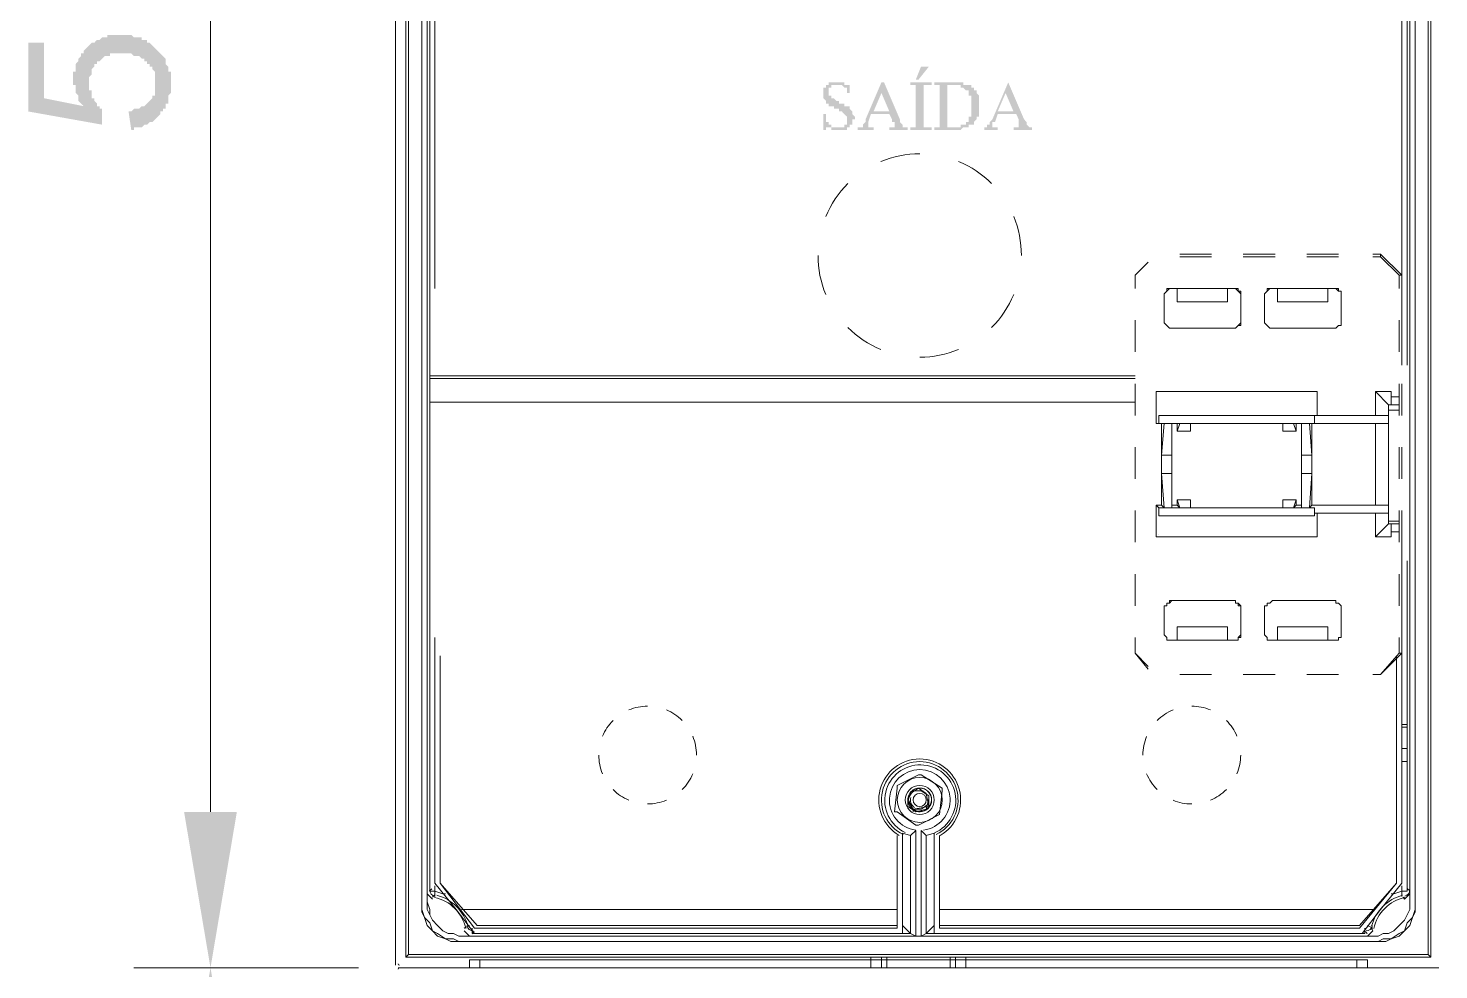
# Model space of a CAD drawing. Header units: millimetres. Extents: x -305 to 1353, y -289 to 1176.
# Drawn here: x 44.58 to 79.65, y 236.55 to 259.94 of the extents above; entities that cross this region are included whole.
import ezdxf

# ---------------------------------------------------------------- set-up
doc = ezdxf.new("R2010")
doc.units = ezdxf.units.MM
doc.header["$MEASUREMENT"] = 0
doc.layers.add('PDF3_0', color=7, linetype='Continuous')
doc.layers.add('PDF3_Cotas azul e laranja', color=7, linetype='Continuous', true_color=0x007eff)

msp = doc.modelspace()

# ---------------------------------------------------------------- hatches: boundary and pattern name
at = {"layer": 'PDF3_0', "transparency": 33554559}
h = msp.add_hatch(color=256, dxfattribs=at)
h.paths.add_polyline_path([(67.037, 257.477), (67.037, 257.411), (66.512, 257.411), (66.512, 257.477), (66.578, 257.477), (66.578, 257.477), (66.578, 257.477), (66.578, 257.477), (66.643, 257.477), (66.643, 257.477), (66.643, 257.477), (66.643, 257.477), (66.643, 257.477), (66.643, 257.543), (66.643, 257.543), (66.643, 257.543), (66.643, 257.543), (66.643, 257.608), (66.643, 257.608), (66.643, 257.608), (66.643, 258.396), (66.643, 258.396), (66.643, 258.396), (66.643, 258.462), (66.643, 258.462), (66.643, 258.462), (66.643, 258.462), (66.643, 258.527), (66.643, 258.527), (66.643, 258.527), (66.643, 258.527), (66.643, 258.527), (66.578, 258.527), (66.578, 258.527), (66.578, 258.527), (66.578, 258.527), (66.512, 258.527), (66.512, 258.593), (67.037, 258.593), (67.037, 258.527), (66.972, 258.527), (66.972, 258.527), (66.906, 258.527), (66.906, 258.527), (66.906, 258.527), (66.906, 258.527), (66.84, 258.527), (66.84, 258.527), (66.84, 258.527), (66.84, 258.462), (66.84, 258.462), (66.84, 258.462), (66.84, 258.462), (66.84, 258.396), (66.84, 258.396), (66.84, 258.396), (66.84, 257.608), (66.84, 257.608), (66.84, 257.608), (66.84, 257.543), (66.84, 257.543), (66.84, 257.543), (66.84, 257.543), (66.84, 257.543), (66.84, 257.477), (66.84, 257.477), (66.906, 257.477), (66.906, 257.477), (66.906, 257.477), (66.906, 257.477), (66.906, 257.477), (66.972, 257.477), (66.972, 257.477)], flags=0)
h.paths.add_polyline_path([(66.972, 258.987), (66.709, 258.659), (66.643, 258.659), (66.775, 258.987)], flags=0)
msp.add_hatch(color=256, dxfattribs=at).paths.add_polyline_path([(65.002, 258.593), (65.002, 258.199), (65.002, 258.199), (65.002, 258.265), (65.002, 258.265), (65.002, 258.265), (65.002, 258.265), (65.002, 258.33), (65.002, 258.33), (64.936, 258.33), (64.936, 258.33), (64.936, 258.396), (64.936, 258.396), (64.936, 258.396), (64.936, 258.396), (64.936, 258.396), (64.936, 258.396), (64.936, 258.462), (64.87, 258.462), (64.87, 258.462), (64.87, 258.462), (64.87, 258.462), (64.87, 258.462), (64.805, 258.527), (64.805, 258.527), (64.805, 258.527), (64.805, 258.527), (64.805, 258.527), (64.739, 258.527), (64.739, 258.527), (64.739, 258.527), (64.739, 258.527), (64.673, 258.527), (64.673, 258.527), (64.673, 258.527), (64.673, 258.527), (64.608, 258.527), (64.608, 258.527), (64.608, 258.527), (64.608, 258.527), (64.608, 258.527), (64.542, 258.527), (64.542, 258.527), (64.542, 258.462), (64.542, 258.462), (64.542, 258.462), (64.476, 258.462), (64.476, 258.462), (64.476, 258.462), (64.476, 258.396), (64.476, 258.396), (64.476, 258.396), (64.476, 258.396), (64.476, 258.396), (64.476, 258.33), (64.476, 258.33), (64.476, 258.33), (64.476, 258.33), (64.476, 258.265), (64.476, 258.265), (64.476, 258.265), (64.542, 258.265), (64.542, 258.265), (64.542, 258.265), (64.542, 258.265), (64.542, 258.199), (64.542, 258.199), (64.542, 258.199), (64.608, 258.199), (64.608, 258.199), (64.608, 258.199), (64.608, 258.199), (64.673, 258.134), (64.673, 258.134), (64.673, 258.134), (64.739, 258.134), (64.739, 258.134), (64.739, 258.134), (64.739, 258.068), (64.805, 258.068), (64.805, 258.068), (64.805, 258.068), (64.87, 258.068), (64.87, 258.068), (64.87, 258.002), (64.87, 258.002), (64.936, 258.002), (64.936, 258.002), (64.936, 258.002), (64.936, 258.002), (64.936, 258.002), (64.936, 258.002), (65.002, 258.002), (65.002, 257.937), (65.002, 257.937), (65.002, 257.937), (65.002, 257.937), (65.002, 257.937), (65.067, 257.871), (65.067, 257.871), (65.067, 257.871), (65.067, 257.871), (65.067, 257.871), (65.067, 257.871), (65.067, 257.805), (65.067, 257.805), (65.067, 257.805), (65.133, 257.74), (65.133, 257.74), (65.133, 257.74), (65.133, 257.74), (65.133, 257.674), (65.133, 257.674), (65.133, 257.674), (65.067, 257.674), (65.067, 257.608), (65.067, 257.608), (65.067, 257.608), (65.067, 257.608), (65.067, 257.608), (65.067, 257.543), (65.067, 257.543), (65.067, 257.543), (65.002, 257.543), (65.002, 257.477), (65.002, 257.477), (65.002, 257.477), (65.002, 257.477), (64.936, 257.477), (64.936, 257.477), (64.936, 257.477), (64.936, 257.411), (64.936, 257.411), (64.87, 257.411), (64.87, 257.411), (64.87, 257.411), (64.87, 257.411), (64.805, 257.411), (64.805, 257.411), (64.805, 257.411), (64.805, 257.411), (64.739, 257.411), (64.739, 257.411), (64.739, 257.411), (64.673, 257.411), (64.673, 257.411), (64.673, 257.411), (64.673, 257.411), (64.673, 257.411), (64.608, 257.411), (64.608, 257.411), (64.608, 257.411), (64.608, 257.411), (64.542, 257.411), (64.542, 257.411), (64.542, 257.411), (64.542, 257.477), (64.476, 257.477), (64.476, 257.477), (64.476, 257.477), (64.411, 257.477), (64.411, 257.477), (64.411, 257.477), (64.411, 257.477), (64.411, 257.477), (64.411, 257.477), (64.411, 257.411), (64.411, 257.411), (64.411, 257.411), (64.411, 257.411), (64.345, 257.411), (64.345, 257.805), (64.411, 257.805), (64.411, 257.805), (64.411, 257.74), (64.411, 257.74), (64.411, 257.74), (64.411, 257.674), (64.411, 257.674), (64.411, 257.674), (64.411, 257.674), (64.411, 257.608), (64.411, 257.608), (64.411, 257.608), (64.411, 257.608), (64.476, 257.608), (64.476, 257.608), (64.476, 257.543), (64.476, 257.543), (64.476, 257.543), (64.476, 257.543), (64.542, 257.543), (64.542, 257.543), (64.542, 257.477), (64.542, 257.477), (64.542, 257.477), (64.608, 257.477), (64.608, 257.477), (64.608, 257.477), (64.608, 257.477), (64.673, 257.477), (64.673, 257.477), (64.673, 257.477), (64.673, 257.477), (64.739, 257.477), (64.739, 257.477), (64.739, 257.477), (64.739, 257.477), (64.805, 257.477), (64.805, 257.477), (64.805, 257.477), (64.805, 257.477), (64.87, 257.477), (64.87, 257.477), (64.87, 257.477), (64.87, 257.543), (64.87, 257.543), (64.936, 257.543), (64.936, 257.543), (64.936, 257.543), (64.936, 257.608), (64.936, 257.608), (64.936, 257.608), (64.936, 257.608), (64.936, 257.674), (64.936, 257.674), (64.936, 257.674), (64.936, 257.674), (64.936, 257.674), (64.936, 257.74), (64.936, 257.74), (64.936, 257.74), (64.936, 257.74), (64.936, 257.74), (64.87, 257.805), (64.87, 257.805), (64.87, 257.805), (64.87, 257.805), (64.87, 257.805), (64.87, 257.805), (64.87, 257.805), (64.805, 257.871), (64.805, 257.871), (64.805, 257.871), (64.805, 257.871), (64.805, 257.871), (64.739, 257.871), (64.739, 257.871), (64.739, 257.937), (64.673, 257.937), (64.673, 257.937), (64.673, 257.937), (64.673, 257.937), (64.608, 257.937), (64.608, 257.937), (64.608, 258.002), (64.608, 258.002), (64.542, 258.002), (64.542, 258.002), (64.542, 258.002), (64.542, 258.002), (64.476, 258.002), (64.476, 258.068), (64.476, 258.068), (64.476, 258.068), (64.476, 258.068), (64.476, 258.068), (64.476, 258.068), (64.411, 258.068), (64.411, 258.134), (64.411, 258.134), (64.411, 258.134), (64.411, 258.134), (64.411, 258.134), (64.345, 258.199), (64.345, 258.199), (64.345, 258.199), (64.345, 258.199), (64.345, 258.199), (64.345, 258.265), (64.345, 258.265), (64.345, 258.265), (64.345, 258.265), (64.345, 258.33), (64.345, 258.33), (64.345, 258.33), (64.345, 258.33), (64.345, 258.396), (64.345, 258.396), (64.345, 258.396), (64.345, 258.396), (64.345, 258.462), (64.345, 258.462), (64.411, 258.462), (64.411, 258.462), (64.411, 258.462), (64.411, 258.527), (64.411, 258.527), (64.411, 258.527), (64.476, 258.527), (64.476, 258.527), (64.476, 258.527), (64.476, 258.593), (64.476, 258.593), (64.542, 258.593), (64.542, 258.593), (64.542, 258.593), (64.542, 258.593), (64.608, 258.593), (64.608, 258.593), (64.608, 258.593), (64.608, 258.593), (64.673, 258.593), (64.673, 258.593), (64.673, 258.593), (64.673, 258.593), (64.739, 258.593), (64.739, 258.593), (64.739, 258.593), (64.739, 258.593), (64.805, 258.593), (64.805, 258.593), (64.805, 258.593), (64.805, 258.593), (64.87, 258.593), (64.87, 258.593), (64.87, 258.593), (64.87, 258.527), (64.936, 258.527), (64.936, 258.527), (64.936, 258.527), (64.936, 258.527), (64.936, 258.527), (65.002, 258.527), (65.002, 258.527), (65.002, 258.593), (65.002, 258.593), (65.002, 258.593), (65.002, 258.593)])
h = msp.add_hatch(color=256, dxfattribs=at)
h.paths.add_polyline_path([(65.987, 257.805), (65.527, 257.805), (65.461, 257.608), (65.461, 257.608), (65.461, 257.608), (65.461, 257.543), (65.461, 257.543), (65.461, 257.543), (65.461, 257.543), (65.461, 257.543), (65.461, 257.543), (65.461, 257.477), (65.461, 257.477), (65.461, 257.477), (65.461, 257.477), (65.461, 257.477), (65.527, 257.477), (65.527, 257.477), (65.527, 257.477), (65.593, 257.477), (65.593, 257.477), (65.593, 257.411), (65.199, 257.411), (65.199, 257.477), (65.264, 257.477), (65.264, 257.477), (65.264, 257.477), (65.264, 257.477), (65.33, 257.477), (65.33, 257.477), (65.33, 257.477), (65.33, 257.477), (65.33, 257.543), (65.33, 257.543), (65.33, 257.543), (65.33, 257.543), (65.396, 257.608), (65.396, 257.608), (65.396, 257.608), (65.396, 257.608), (65.396, 257.674), (65.396, 257.674), (65.79, 258.593), (65.855, 258.593), (66.249, 257.674), (66.249, 257.608), (66.249, 257.608), (66.249, 257.608), (66.315, 257.543), (66.315, 257.543), (66.315, 257.543), (66.315, 257.543), (66.315, 257.543), (66.315, 257.477), (66.315, 257.477), (66.315, 257.477), (66.315, 257.477), (66.381, 257.477), (66.381, 257.477), (66.381, 257.477), (66.381, 257.477), (66.446, 257.477), (66.446, 257.477), (66.446, 257.411), (65.987, 257.411), (65.987, 257.477), (65.987, 257.477), (66.052, 257.477), (66.052, 257.477), (66.052, 257.477), (66.052, 257.477), (66.052, 257.477), (66.118, 257.477), (66.118, 257.477), (66.118, 257.543), (66.118, 257.543), (66.118, 257.543), (66.118, 257.543), (66.118, 257.543), (66.118, 257.608), (66.118, 257.608), (66.052, 257.608), (66.052, 257.674), (66.052, 257.674)], flags=0)
h.paths.add_polyline_path([(65.987, 257.871), (65.79, 258.33), (65.593, 257.871)], flags=0)
h = msp.add_hatch(color=256, dxfattribs=at)
h.paths.add_polyline_path([(67.103, 257.411), (67.103, 257.477), (67.103, 257.477), (67.169, 257.477), (67.169, 257.477), (67.169, 257.477), (67.169, 257.477), (67.234, 257.477), (67.234, 257.477), (67.234, 257.477), (67.234, 257.477), (67.234, 257.543), (67.234, 257.543), (67.234, 257.543), (67.234, 257.543), (67.234, 257.543), (67.234, 257.608), (67.234, 257.608), (67.234, 257.608), (67.234, 258.396), (67.234, 258.396), (67.234, 258.462), (67.234, 258.462), (67.234, 258.462), (67.234, 258.462), (67.234, 258.527), (67.234, 258.527), (67.234, 258.527), (67.234, 258.527), (67.234, 258.527), (67.169, 258.527), (67.169, 258.527), (67.169, 258.527), (67.169, 258.527), (67.103, 258.527), (67.103, 258.527), (67.103, 258.527), (67.103, 258.593), (67.563, 258.593), (67.563, 258.593), (67.563, 258.593), (67.628, 258.593), (67.628, 258.593), (67.628, 258.593), (67.694, 258.593), (67.694, 258.593), (67.694, 258.593), (67.76, 258.593), (67.76, 258.593), (67.76, 258.593), (67.76, 258.593), (67.825, 258.593), (67.825, 258.593), (67.825, 258.593), (67.825, 258.527), (67.891, 258.527), (67.891, 258.527), (67.891, 258.527), (67.891, 258.527), (67.891, 258.527), (67.957, 258.527), (67.957, 258.527), (67.957, 258.527), (67.957, 258.527), (67.957, 258.527), (68.022, 258.527), (68.022, 258.527), (68.022, 258.462), (68.022, 258.462), (68.022, 258.462), (68.088, 258.462), (68.088, 258.462), (68.088, 258.462), (68.088, 258.396), (68.088, 258.396), (68.154, 258.396), (68.154, 258.396), (68.154, 258.396), (68.154, 258.33), (68.154, 258.33), (68.154, 258.33), (68.154, 258.33), (68.154, 258.33), (68.219, 258.265), (68.219, 258.265), (68.219, 258.265), (68.219, 258.265), (68.219, 258.199), (68.219, 258.199), (68.219, 258.199), (68.219, 258.199), (68.219, 258.134), (68.219, 258.134), (68.219, 258.134), (68.219, 258.134), (68.219, 258.068), (68.219, 258.068), (68.219, 258.068), (68.219, 258.002), (68.219, 258.002), (68.219, 258.002), (68.219, 258.002), (68.219, 258.002), (68.219, 257.937), (68.219, 257.937), (68.219, 257.937), (68.219, 257.871), (68.219, 257.871), (68.219, 257.871), (68.219, 257.871), (68.219, 257.805), (68.219, 257.805), (68.219, 257.805), (68.219, 257.805), (68.219, 257.74), (68.219, 257.74), (68.219, 257.74), (68.154, 257.74), (68.154, 257.74), (68.154, 257.674), (68.154, 257.674), (68.154, 257.674), (68.154, 257.674), (68.154, 257.674), (68.088, 257.608), (68.088, 257.608), (68.088, 257.608), (68.088, 257.608), (68.088, 257.608), (68.088, 257.608), (68.088, 257.543), (68.022, 257.543), (68.022, 257.543), (68.022, 257.543), (68.022, 257.543), (68.022, 257.543), (67.957, 257.543), (67.957, 257.477), (67.957, 257.477), (67.957, 257.477), (67.891, 257.477), (67.891, 257.477), (67.891, 257.477), (67.891, 257.477), (67.891, 257.477), (67.825, 257.477), (67.825, 257.477), (67.825, 257.477), (67.825, 257.477), (67.76, 257.411), (67.76, 257.411), (67.76, 257.411), (67.694, 257.411), (67.694, 257.411), (67.694, 257.411), (67.694, 257.411), (67.628, 257.411), (67.628, 257.411), (67.628, 257.411), (67.628, 257.411)], flags=0)
h.paths.add_polyline_path([(67.431, 257.543), (67.431, 257.477), (67.431, 257.477), (67.497, 257.477), (67.497, 257.477), (67.497, 257.477), (67.497, 257.477), (67.563, 257.477), (67.563, 257.477), (67.563, 257.477), (67.563, 257.477), (67.563, 257.477), (67.628, 257.477), (67.628, 257.477), (67.628, 257.477), (67.694, 257.477), (67.694, 257.477), (67.694, 257.477), (67.694, 257.477), (67.76, 257.477), (67.76, 257.543), (67.76, 257.543), (67.76, 257.543), (67.76, 257.543), (67.825, 257.543), (67.825, 257.543), (67.825, 257.543), (67.825, 257.543), (67.891, 257.543), (67.891, 257.608), (67.891, 257.608), (67.891, 257.608), (67.891, 257.608), (67.891, 257.608), (67.957, 257.608), (67.957, 257.674), (67.957, 257.674), (67.957, 257.674), (67.957, 257.674), (67.957, 257.674), (67.957, 257.74), (68.022, 257.74), (68.022, 257.74), (68.022, 257.74), (68.022, 257.805), (68.022, 257.805), (68.022, 257.805), (68.022, 257.805), (68.022, 257.871), (68.022, 257.871), (68.022, 257.871), (68.022, 257.871), (68.022, 257.937), (68.022, 257.937), (68.022, 257.937), (68.022, 257.937), (68.022, 258.002), (68.022, 258.002), (68.022, 258.002), (68.022, 258.068), (68.022, 258.068), (68.022, 258.068), (68.022, 258.068), (68.022, 258.134), (68.022, 258.134), (68.022, 258.134), (68.022, 258.199), (68.022, 258.199), (68.022, 258.199), (68.022, 258.199), (68.022, 258.265), (68.022, 258.265), (68.022, 258.265), (68.022, 258.265), (67.957, 258.265), (67.957, 258.33), (67.957, 258.33), (67.957, 258.33), (67.957, 258.33), (67.957, 258.33), (67.957, 258.396), (67.891, 258.396), (67.891, 258.396), (67.891, 258.396), (67.891, 258.396), (67.891, 258.396), (67.825, 258.462), (67.825, 258.462), (67.825, 258.462), (67.825, 258.462), (67.825, 258.462), (67.76, 258.462), (67.76, 258.462), (67.76, 258.462), (67.76, 258.527), (67.694, 258.527), (67.694, 258.527), (67.694, 258.527), (67.694, 258.527), (67.628, 258.527), (67.628, 258.527), (67.628, 258.527), (67.628, 258.527), (67.563, 258.527), (67.563, 258.527), (67.563, 258.527), (67.563, 258.527), (67.497, 258.527), (67.497, 258.527), (67.497, 258.527), (67.497, 258.527), (67.431, 258.527), (67.431, 258.527), (67.431, 258.527), (67.431, 258.527)], flags=0)
h = msp.add_hatch(color=256, dxfattribs=at)
h.paths.add_polyline_path([(69.139, 257.805), (68.679, 257.805), (68.613, 257.608), (68.548, 257.608), (68.548, 257.608), (68.548, 257.543), (68.548, 257.543), (68.548, 257.543), (68.548, 257.543), (68.548, 257.543), (68.548, 257.543), (68.548, 257.477), (68.548, 257.477), (68.613, 257.477), (68.613, 257.477), (68.613, 257.477), (68.613, 257.477), (68.613, 257.477), (68.679, 257.477), (68.679, 257.477), (68.679, 257.477), (68.679, 257.411), (68.351, 257.411), (68.351, 257.477), (68.351, 257.477), (68.351, 257.477), (68.416, 257.477), (68.416, 257.477), (68.416, 257.477), (68.416, 257.477), (68.416, 257.477), (68.416, 257.477), (68.416, 257.543), (68.482, 257.543), (68.482, 257.543), (68.482, 257.543), (68.482, 257.608), (68.482, 257.608), (68.482, 257.608), (68.482, 257.608), (68.548, 257.674), (68.548, 257.674), (68.942, 258.593), (68.942, 258.593), (69.336, 257.674), (69.401, 257.608), (69.401, 257.608), (69.401, 257.608), (69.401, 257.543), (69.401, 257.543), (69.401, 257.543), (69.401, 257.543), (69.401, 257.543), (69.467, 257.477), (69.467, 257.477), (69.467, 257.477), (69.467, 257.477), (69.467, 257.477), (69.467, 257.477), (69.533, 257.477), (69.533, 257.477), (69.533, 257.477), (69.533, 257.477), (69.533, 257.411), (69.073, 257.411), (69.073, 257.477), (69.139, 257.477), (69.139, 257.477), (69.139, 257.477), (69.204, 257.477), (69.204, 257.477), (69.204, 257.477), (69.204, 257.477), (69.204, 257.477), (69.204, 257.543), (69.204, 257.543), (69.204, 257.543), (69.204, 257.543), (69.204, 257.543), (69.204, 257.608), (69.204, 257.608), (69.204, 257.608), (69.204, 257.674), (69.204, 257.674)], flags=0)
h.paths.add_polyline_path([(69.073, 257.871), (68.876, 258.33), (68.679, 257.871)], flags=0)
at = {"layer": 'PDF3_Cotas azul e laranja', "true_color": 0xff7e00, "transparency": 33554559}
msp.add_hatch(color=30, dxfattribs=at).paths.add_polyline_path([(47.141, 257.411), (47.075, 257.871), (47.141, 257.871), (47.206, 257.937), (47.272, 257.937), (47.272, 257.937), (47.338, 257.937), (47.403, 258.002), (47.403, 258.002), (47.469, 258.002), (47.535, 258.068), (47.535, 258.068), (47.6, 258.134), (47.6, 258.134), (47.6, 258.134), (47.666, 258.199), (47.666, 258.265), (47.732, 258.265), (47.732, 258.33), (47.732, 258.396), (47.732, 258.396), (47.732, 258.462), (47.732, 258.527), (47.732, 258.593), (47.732, 258.593), (47.732, 258.593), (47.732, 258.659), (47.732, 258.724), (47.732, 258.79), (47.732, 258.79), (47.732, 258.856), (47.666, 258.921), (47.666, 258.921), (47.666, 258.987), (47.6, 258.987), (47.6, 259.053), (47.535, 259.053), (47.535, 259.118), (47.469, 259.118), (47.469, 259.184), (47.403, 259.184), (47.403, 259.184), (47.338, 259.25), (47.272, 259.25), (47.272, 259.25), (47.206, 259.25), (47.141, 259.315), (47.141, 259.315), (47.075, 259.315), (47.009, 259.315), (46.944, 259.315), (46.878, 259.315), (46.878, 259.315), (46.812, 259.315), (46.812, 259.315), (46.747, 259.315), (46.681, 259.315), (46.615, 259.315), (46.615, 259.25), (46.55, 259.25), (46.484, 259.25), (46.484, 259.25), (46.418, 259.184), (46.418, 259.184), (46.353, 259.118), (46.353, 259.118), (46.287, 259.118), (46.287, 259.053), (46.221, 259.053), (46.221, 258.987), (46.221, 258.987), (46.156, 258.921), (46.156, 258.856), (46.156, 258.856), (46.156, 258.79), (46.09, 258.724), (46.09, 258.724), (46.09, 258.659), (46.09, 258.593), (46.09, 258.593), (46.09, 258.527), (46.09, 258.462), (46.09, 258.396), (46.156, 258.396), (46.156, 258.33), (46.156, 258.265), (46.156, 258.199), (46.221, 258.199), (46.221, 258.199), (46.221, 258.134), (46.221, 258.134), (46.287, 258.068), (46.287, 258.002), (46.353, 258.002), (46.353, 257.937), (46.418, 257.937), (46.418, 257.937), (46.418, 257.543), (44.58, 257.871), (44.58, 259.578), (44.974, 259.578), (44.974, 258.199), (45.959, 258.002), (45.893, 258.068), (45.893, 258.068), (45.827, 258.134), (45.827, 258.199), (45.827, 258.265), (45.827, 258.265), (45.762, 258.33), (45.762, 258.396), (45.762, 258.396), (45.762, 258.462), (45.762, 258.527), (45.696, 258.527), (45.696, 258.593), (45.696, 258.659), (45.696, 258.659), (45.696, 258.724), (45.696, 258.79), (45.696, 258.856), (45.762, 258.856), (45.762, 258.921), (45.762, 258.987), (45.762, 258.987), (45.762, 259.053), (45.827, 259.118), (45.827, 259.118), (45.827, 259.184), (45.893, 259.25), (45.893, 259.25), (45.893, 259.315), (45.959, 259.315), (45.959, 259.381), (46.024, 259.447), (46.024, 259.447), (46.024, 259.447), (46.09, 259.512), (46.09, 259.512), (46.156, 259.578), (46.156, 259.578), (46.221, 259.578), (46.287, 259.644), (46.287, 259.644), (46.353, 259.644), (46.418, 259.709), (46.418, 259.709), (46.484, 259.709), (46.55, 259.709), (46.55, 259.775), (46.615, 259.775), (46.681, 259.775), (46.681, 259.775), (46.747, 259.775), (46.812, 259.775), (46.878, 259.775), (46.944, 259.775), (46.944, 259.775), (47.009, 259.775), (47.075, 259.775), (47.141, 259.775), (47.141, 259.775), (47.206, 259.709), (47.272, 259.709), (47.272, 259.709), (47.338, 259.709), (47.403, 259.709), (47.403, 259.644), (47.469, 259.644), (47.535, 259.644), (47.535, 259.578), (47.6, 259.578), (47.666, 259.512), (47.666, 259.512), (47.666, 259.512), (47.732, 259.447), (47.732, 259.447), (47.797, 259.381), (47.797, 259.381), (47.863, 259.315), (47.863, 259.315), (47.929, 259.25), (47.929, 259.25), (47.994, 259.184), (47.994, 259.118), (47.994, 259.118), (47.994, 259.053), (48.06, 258.987), (48.06, 258.987), (48.06, 258.921), (48.06, 258.856), (48.126, 258.856), (48.126, 258.79), (48.126, 258.724), (48.126, 258.659), (48.126, 258.659), (48.126, 258.593), (48.126, 258.593), (48.126, 258.527), (48.126, 258.462), (48.126, 258.396), (48.126, 258.33), (48.126, 258.33), (48.06, 258.265), (48.06, 258.199), (48.06, 258.199), (48.06, 258.134), (48.06, 258.068), (47.994, 258.068), (47.994, 258.002), (47.994, 257.937), (47.929, 257.937), (47.929, 257.871), (47.863, 257.871), (47.863, 257.805), (47.863, 257.805), (47.797, 257.74), (47.797, 257.74), (47.732, 257.674), (47.732, 257.674), (47.666, 257.608), (47.666, 257.608), (47.6, 257.608), (47.535, 257.543), (47.535, 257.543), (47.469, 257.543), (47.403, 257.477), (47.403, 257.477), (47.338, 257.477), (47.272, 257.477), (47.206, 257.477), (47.206, 257.411), (47.141, 257.411)])

# ---------------------------------------------------------------- linework, layer by layer
at = {"layer": 'PDF3_0', "lineweight": 5}
for points in [[(53.707, 288.537), (53.707, 236.661)], [(54.561, 287.092), (78.857, 287.092), (78.923, 287.092), (79.054, 287.026), (79.12, 287.026), (79.251, 286.961), (79.317, 286.895), (79.382, 286.764), (79.382, 286.698), (79.448, 286.567), (79.448, 286.501), (79.448, 236.858)], [(54.561, 286.895), (54.692, 286.895), (54.692, 253.471)], [(78.726, 251.567), (78.726, 286.895), (54.692, 286.895), (54.692, 287.026)], [(78.923, 284.137), (78.923, 286.961), (78.857, 286.895), (78.857, 251.567)], [(53.97, 286.501), (53.97, 236.858)], [(54.036, 286.632), (54.036, 236.924)], [(79.382, 286.632), (79.382, 236.924)], [(54.364, 284.268), (54.364, 238.171), (54.364, 238.04), (54.43, 237.843), (54.561, 237.712), (54.627, 237.515), (54.758, 237.449), (54.955, 237.318), (55.152, 237.318), (55.283, 237.252), (78.135, 237.252), (78.266, 237.318), (78.463, 237.318), (78.66, 237.449), (78.791, 237.515), (78.857, 237.712), (78.988, 237.843), (79.054, 238.04), (79.054, 238.171), (79.054, 284.268)], [(79.054, 284.268), (79.054, 238.171), (79.054, 237.974), (78.988, 237.843), (78.923, 237.646), (78.791, 237.515), (78.66, 237.383), (78.463, 237.318), (78.332, 237.252), (78.135, 237.252), (55.283, 237.252), (55.086, 237.252), (54.955, 237.318), (54.758, 237.383), (54.627, 237.515), (54.495, 237.646), (54.43, 237.843), (54.364, 237.974), (54.364, 238.171), (54.364, 284.268)], [(78.923, 284.137), (78.923, 238.171), (78.923, 238.04), (78.857, 237.909), (78.791, 237.777), (78.66, 237.646), (78.529, 237.515), (78.397, 237.449), (78.266, 237.449), (78.135, 237.383), (55.283, 237.383), (55.152, 237.449), (55.021, 237.449), (54.889, 237.515), (54.758, 237.646), (54.627, 237.777), (54.561, 237.909), (54.495, 238.04), (54.495, 238.171), (54.495, 284.137)], [(73.998, 254.325), (73.21, 254.325)], [(73.21, 254.259), (73.998, 254.259)], [(75.574, 254.325), (74.786, 254.325)], [(74.786, 254.259), (75.574, 254.259)], [(77.15, 254.325), (76.362, 254.325)], [(76.362, 254.259), (77.15, 254.259)], [(78.003, 254.325), (78.2, 254.325), (78.2, 254.259), (78.003, 254.259)], [(78.726, 253.8), (78.2, 254.325)], [(78.2, 254.259), (78.66, 253.8)], [(72.422, 254.128), (72.094, 253.8), (72.422, 254.128)], [(78.726, 253.471), (78.726, 253.8), (78.66, 253.8), (78.66, 253.471)], [(72.816, 253.274), (72.816, 252.683), (72.816, 253.274)], [(73.013, 253.471), (73.013, 253.471)], [(74.523, 253.471), (74.523, 253.471)], [(75.311, 253.274), (75.311, 252.683), (75.311, 253.274)], [(77.215, 252.683), (77.215, 253.274), (77.215, 252.683)], [(73.013, 252.486), (73.013, 252.486)], [(74.72, 252.683), (74.72, 252.683)], [(77.018, 252.486), (75.508, 252.486), (77.018, 252.486)], [(78.66, 252.683), (78.66, 251.895)], [(72.094, 251.239), (54.561, 251.239)], [(78.66, 250.319), (78.66, 250.451), (78.66, 250.582), (78.397, 250.582), (78.463, 250.582), (78.66, 250.582), (78.66, 250.648), (78.66, 250.713), (78.66, 250.779), (78.66, 251.107)], [(78.726, 251.107), (78.726, 250.319)], [(76.624, 250.319), (76.624, 250.451), (76.624, 250.91), (72.619, 250.91), (72.619, 250.451), (72.619, 250.122), (72.685, 250.122)], [(78.66, 250.779), (78.463, 250.779), (78.463, 250.713), (78.463, 250.648), (78.463, 250.582), (78.463, 250.648), (78.463, 250.713), (78.463, 250.779), (78.463, 250.845), (78.463, 250.91), (78.069, 250.91), (78.397, 250.582)], [(78.069, 250.91), (78.069, 250.319)], [(72.094, 250.648), (54.561, 250.648)], [(78.66, 247.167), (78.66, 247.43), (78.66, 247.496), (78.66, 247.561), (78.66, 247.627), (78.463, 247.627), (78.397, 247.627), (78.66, 247.627), (78.66, 247.693), (78.397, 247.693), (78.397, 247.627), (78.397, 247.89), (78.397, 248.021), (78.397, 248.087), (78.397, 250.122), (78.397, 250.319), (78.397, 250.582), (78.397, 250.451), (78.397, 247.693)], [(78.397, 250.451), (78.66, 250.451)], [(72.75, 248.087), (72.75, 250.122), (72.816, 250.122), (72.75, 249.334), (72.75, 249.269), (72.75, 249.203), (72.75, 249.137), (72.75, 249.072), (72.75, 249.006), (72.75, 248.94), (72.75, 248.875), (72.816, 248.021), (72.75, 248.087), (72.619, 248.087)], [(72.619, 250.122), (72.75, 250.122)], [(72.75, 249.334), (73.013, 249.334), (73.013, 250.122), (73.144, 250.122), (73.21, 250.122), (73.144, 249.925), (73.473, 249.925), (73.473, 250.122), (73.473, 249.925)], [(73.013, 250.122), (73.013, 250.122)], [(73.013, 250.122), (73.013, 248.087)], [(73.144, 250.122), (73.144, 249.925)], [(73.473, 250.122), (73.473, 250.122)], [(76.493, 248.087), (76.493, 250.122), (76.427, 250.122), (76.493, 249.334), (76.23, 249.334), (76.23, 250.122), (76.099, 250.122), (76.033, 250.122), (76.099, 249.925), (75.771, 249.925), (75.771, 250.122), (75.771, 249.925)], [(76.099, 249.925), (76.099, 250.122)], [(76.23, 250.122), (76.23, 248.087)], [(78.069, 248.087), (78.069, 250.122), (78.135, 250.122), (78.2, 250.122), (78.266, 250.122), (78.332, 250.122), (78.397, 250.122), (76.559, 250.122), (76.559, 250.319), (78.397, 250.319)], [(78.397, 250.122), (78.397, 250.122)], [(73.013, 248.875), (73.013, 248.94), (73.013, 249.006), (73.013, 249.072), (73.013, 249.137), (73.013, 249.203), (73.013, 249.269), (73.013, 249.334)], [(76.23, 249.334), (76.23, 249.269), (76.23, 249.203), (76.23, 249.137), (76.23, 249.072), (76.23, 249.006), (76.23, 248.94), (76.23, 248.875), (76.23, 248.021), (76.23, 248.087), (76.099, 248.087)], [(76.493, 248.875), (76.493, 248.94), (76.493, 249.006), (76.493, 249.072), (76.493, 249.137), (76.493, 249.203), (76.493, 249.269), (76.493, 249.334)], [(78.66, 248.743), (78.66, 249.531)], [(78.726, 249.531), (78.726, 248.743)], [(72.75, 248.875), (73.013, 248.875), (73.013, 248.021), (73.013, 248.087), (73.144, 248.087), (73.21, 248.021), (73.144, 248.218), (73.473, 248.218), (73.473, 248.021), (73.473, 248.087), (73.473, 248.218)], [(78.397, 248.087), (78.332, 248.087), (78.266, 248.087), (78.2, 248.087), (78.135, 248.087), (78.069, 248.087), (76.493, 248.087), (76.427, 248.021), (76.493, 248.875), (76.23, 248.875)], [(72.685, 248.021), (72.619, 248.087), (72.619, 247.758), (72.619, 247.299), (76.624, 247.299), (76.624, 247.758), (76.624, 247.89), (76.559, 247.89), (76.559, 248.021)], [(73.144, 248.218), (73.144, 248.087)], [(75.771, 248.218), (75.771, 248.087), (75.771, 248.021), (75.771, 248.218), (76.099, 248.218)], [(78.66, 247.693), (78.66, 247.955)], [(78.726, 247.955), (78.726, 247.167)], [(76.624, 247.89), (78.069, 247.89), (78.135, 247.89), (78.2, 247.89), (78.266, 247.89), (78.332, 247.89), (78.397, 247.89)], [(78.069, 247.89), (78.069, 247.299), (78.397, 247.627)], [(78.069, 247.299), (78.463, 247.299), (78.463, 247.364), (78.463, 247.43), (78.463, 247.496), (78.463, 247.561), (78.463, 247.627), (78.463, 247.561), (78.463, 247.496), (78.463, 247.43), (78.66, 247.43)], [(67.103, 237.449), (77.741, 237.449), (78.2, 238.04), (78.726, 238.697), (78.726, 247.43), (78.726, 245.591), (78.726, 246.379)], [(72.685, 247.364), (72.685, 247.364)], [(78.857, 246.708), (78.857, 239.025), (78.857, 239.091), (78.857, 239.156), (78.857, 239.222), (78.857, 239.288), (78.857, 239.55), (78.857, 239.747), (78.857, 239.944), (78.857, 240.141), (78.857, 240.273), (78.857, 240.338), (78.857, 240.404), (78.857, 240.47), (78.857, 240.535), (78.857, 240.601), (78.857, 240.667), (78.857, 241.717), (78.726, 241.717)], [(78.66, 246.379), (78.66, 245.591)], [(72.816, 245.526), (72.816, 244.935), (72.816, 245.526)], [(73.013, 245.723), (73.013, 245.723)], [(73.013, 245.723), (74.523, 245.723), (73.013, 245.723)], [(74.72, 245.526), (74.72, 244.935), (74.72, 245.526)], [(54.692, 244.803), (54.692, 238.697), (55.218, 238.04), (55.677, 237.449), (66.315, 237.449), (66.315, 238.04), (66.315, 239.944)], [(72.422, 244.081), (72.094, 244.409), (72.094, 244.803), (72.094, 244.409), (72.422, 244.015)], [(78.726, 244.803), (78.726, 244.409), (78.66, 244.409), (78.66, 244.803)], [(72.094, 244.409), (72.094, 244.409)], [(74.523, 244.738), (74.523, 244.738)], [(77.018, 244.738), (77.018, 244.738)], [(78.726, 244.409), (78.2, 243.884), (78.66, 244.409)], [(54.824, 244.278), (54.824, 238.697), (54.824, 244.344)], [(78.594, 244.278), (78.594, 238.697), (78.594, 244.344)], [(78.003, 243.884), (78.2, 243.884), (78.003, 243.884)], [(78.2, 243.884), (78.2, 243.884)], [(78.726, 242.636), (78.857, 242.636)], [(78.857, 242.571), (78.726, 242.571)], [(78.726, 242.046), (78.857, 242.046)], [(78.726, 238.368), (78.726, 238.5), (78.857, 238.5), (78.857, 241.717)], [(66.972, 240.798), (66.906, 240.535), (66.643, 240.47), (66.446, 240.601), (66.446, 240.798), (66.578, 240.995), (66.775, 240.995), (66.972, 240.864), (66.972, 240.667), (66.775, 240.535), (66.578, 240.535), (66.446, 240.732), (66.512, 240.929), (66.709, 241.061), (66.906, 240.929), (66.972, 240.601), (66.578, 240.535), (66.446, 240.798)], [(66.709, 241.061), (66.775, 241.061)], [(66.775, 241.061), (66.775, 241.061)], [(66.84, 240.995), (66.84, 240.995)], [(66.972, 240.929), (66.972, 240.929)], [(54.561, 240.667), (54.561, 240.667)], [(66.446, 240.601), (66.446, 240.601)], [(78.857, 240.667), (78.857, 240.667)], [(54.561, 240.338), (54.561, 240.338)], [(67.234, 240.404), (67.234, 240.404)], [(78.857, 240.338), (78.857, 240.338)], [(66.643, 237.383), (66.643, 240.01), (66.512, 239.879), (66.315, 239.944), (66.315, 237.646), (66.512, 237.449), (66.315, 237.449)], [(66.906, 239.879), (66.906, 237.449), (66.775, 237.383), (66.643, 237.383), (66.512, 237.449), (66.512, 239.879)], [(54.561, 239.288), (54.561, 239.288)], [(78.857, 239.288), (78.857, 239.288)], [(54.561, 239.025), (54.561, 239.025)], [(78.857, 239.025), (78.857, 239.025)], [(78.857, 239.025), (78.857, 239.025)], [(54.692, 238.631), (54.692, 238.5), (54.889, 238.434), (54.955, 238.434)], [(78.463, 238.434), (78.529, 238.434), (78.726, 238.5), (78.726, 238.631)], [(54.364, 238.171), (54.364, 238.171)], [(54.627, 238.303), (54.495, 238.434), (54.495, 238.237)], [(55.415, 237.515), (55.546, 237.383), (55.283, 237.383), (55.152, 237.449), (55.021, 237.449), (54.889, 237.515), (54.758, 237.646), (54.627, 237.777), (54.561, 237.909), (54.561, 238.04), (54.495, 238.237), (54.495, 238.171)], [(55.349, 238.04), (66.184, 238.04)], [(67.234, 238.04), (78.003, 238.04)], [(55.677, 237.449), (55.612, 237.449), (55.612, 237.58)], [(66.315, 237.646), (66.315, 237.646)], [(66.512, 237.449), (66.512, 237.449)], [(66.906, 237.449), (66.906, 237.449)], [(67.103, 237.646), (67.103, 237.646)], [(77.806, 237.58), (77.806, 237.449), (77.741, 237.449)], [(77.872, 237.646), (78.003, 237.58)], [(55.283, 237.383), (55.283, 237.383)], [(55.283, 237.252), (55.283, 237.252)], [(78.135, 237.252), (78.135, 237.252)], [(55.546, 236.595), (55.546, 236.792), (55.809, 236.792), (55.809, 236.595)], [(77.609, 236.792), (55.809, 236.792)], [(65.527, 236.858), (65.527, 236.595), (65.79, 236.595)], [(65.79, 236.858), (65.79, 236.595), (65.921, 236.595)], [(67.497, 236.858), (67.497, 236.595), (65.921, 236.595), (65.921, 236.858)], [(67.628, 236.858), (67.628, 236.595), (67.497, 236.595)], [(67.891, 236.858), (67.891, 236.595), (67.628, 236.595)], [(77.609, 236.595), (77.609, 236.792), (77.872, 236.792), (77.872, 236.595)], [(65.527, 236.595), (53.773, 236.595), (79.645, 236.595), (67.891, 236.595)]]:
    msp.add_lwpolyline(points, dxfattribs=at)
for points in [[(54.561, 238.532, 0.340424), (54.692, 238.368), (54.692, 238.5), (54.561, 238.5), (54.561, 247.561), (54.561, 286.895), (54.495, 286.961), (54.495, 284.137)], [(66.775, 237.383), (66.775, 240.01), (66.906, 239.879), (67.103, 239.944), (67.103, 237.646), (66.906, 237.449), (67.103, 237.449), (67.103, 238.04), (67.103, 239.944, 4.655697), (66.378, 239.957)], [(66.578, 240.47), (66.578, 240.535, 0.933831), (66.939, 240.985)], [(66.972, 240.667), (66.972, 240.601, -0.313184), (66.667, 240.479)], [(77.972, 237.572, 0.005939), (78.003, 237.515), (77.872, 237.383), (78.135, 237.383), (78.266, 237.449), (78.397, 237.449), (78.529, 237.515), (78.66, 237.646), (78.791, 237.777), (78.857, 237.909), (78.923, 238.04), (78.923, 238.237), (78.923, 238.171)], [(78.756, 238.351, -0.006462), (78.791, 238.303), (78.923, 238.434), (78.923, 238.237)], [(55.546, 237.646), (55.415, 237.58, 0.006949), (55.463, 237.615)]]:
    msp.add_lwpolyline(points, format="xyb", dxfattribs=at)
for points in [[(72.094, 253.8), (72.094, 253.471)], [(74.392, 253.471), (74.457, 253.471), (74.523, 253.471), (74.589, 253.471), (74.654, 253.406), (74.72, 253.34), (74.72, 253.274), (74.72, 252.683), (74.72, 252.618), (74.654, 252.552), (74.589, 252.486), (74.523, 252.486), (73.013, 252.486), (74.523, 252.486), (74.589, 252.486), (74.654, 252.552), (74.72, 252.552), (74.72, 252.618), (74.72, 252.683), (74.72, 253.274), (74.72, 253.34), (74.72, 253.406), (74.654, 253.406), (74.654, 253.471), (74.589, 253.471), (74.523, 253.471), (73.013, 253.471), (72.947, 253.471), (72.882, 253.471), (72.882, 253.406), (72.816, 253.34), (72.816, 253.274), (72.816, 253.34), (72.882, 253.406), (72.947, 253.471), (73.013, 253.471), (73.079, 253.471), (73.144, 253.471), (73.144, 253.143), (74.392, 253.143)], [(75.311, 253.274), (75.311, 253.34), (75.377, 253.406), (75.442, 253.471), (75.508, 253.471), (75.442, 253.471), (75.377, 253.471), (75.377, 253.406), (75.311, 253.34)], [(76.887, 253.471), (76.887, 253.143), (75.639, 253.143), (75.639, 253.471), (75.574, 253.471), (75.508, 253.471), (77.018, 253.471), (76.953, 253.471)], [(77.018, 253.471), (77.084, 253.471), (77.15, 253.471), (77.15, 253.406), (77.215, 253.406), (77.215, 253.34), (77.215, 253.274), (77.215, 253.34), (77.215, 253.406), (77.15, 253.406), (77.084, 253.471)], [(72.094, 252.683), (72.094, 251.895)], [(73.013, 252.486), (72.947, 252.486), (72.882, 252.552), (72.816, 252.618), (72.816, 252.683), (72.816, 252.618), (72.882, 252.552), (72.947, 252.486)], [(75.508, 252.486), (75.442, 252.486), (75.377, 252.552), (75.311, 252.618), (75.311, 252.683), (75.311, 252.618), (75.377, 252.552), (75.442, 252.486)], [(77.215, 252.683), (77.215, 252.618), (77.215, 252.552), (77.15, 252.552), (77.084, 252.486), (77.018, 252.486), (77.084, 252.486), (77.15, 252.552), (77.215, 252.552), (77.215, 252.618)], [(78.726, 251.895), (78.726, 252.683)], [(54.561, 251.304), (72.094, 251.304)], [(72.094, 251.107), (72.094, 250.319)], [(73.473, 250.122), (73.21, 250.122), (73.013, 250.122), (72.816, 250.122), (72.685, 250.122), (72.685, 250.188), (72.685, 250.254), (72.685, 250.319), (76.559, 250.319), (76.559, 250.254), (76.559, 250.188), (76.559, 250.122), (76.427, 250.122), (76.23, 250.122), (76.033, 250.122), (75.771, 250.122)], [(72.094, 249.531), (72.094, 248.743)], [(72.094, 247.955), (72.094, 247.167)], [(72.685, 247.824), (72.685, 247.89), (72.685, 247.955), (72.685, 248.021), (72.816, 248.021), (73.013, 248.021), (73.21, 248.021), (73.473, 248.021), (75.771, 248.021), (76.033, 248.021), (76.23, 248.021), (76.427, 248.021), (76.559, 248.021), (76.559, 247.955), (76.559, 247.89), (76.559, 247.824)], [(76.099, 248.218), (76.033, 248.021), (76.099, 248.087)], [(54.561, 246.708), (54.561, 240.667), (54.561, 240.601), (54.561, 240.535), (54.561, 240.47), (54.561, 240.404), (54.561, 240.338), (54.561, 240.273), (54.561, 240.141), (54.561, 239.944), (54.561, 239.747), (54.561, 239.55), (54.561, 239.288), (54.561, 239.222), (54.561, 239.156), (54.561, 239.091), (54.561, 239.025)], [(72.094, 246.379), (72.094, 245.591)], [(72.816, 245.526), (72.816, 245.591), (72.882, 245.591), (72.882, 245.657), (72.947, 245.657), (72.947, 245.723), (73.013, 245.723), (72.947, 245.657), (72.882, 245.657), (72.882, 245.591), (72.816, 245.591)], [(74.523, 245.723), (74.589, 245.723), (74.589, 245.657), (74.654, 245.657), (74.654, 245.591), (74.72, 245.591), (74.72, 245.526), (74.72, 245.591), (74.654, 245.657), (74.589, 245.657), (74.589, 245.723)], [(75.311, 245.526), (75.311, 245.591), (75.377, 245.591), (75.377, 245.657), (75.442, 245.657), (75.508, 245.723), (75.442, 245.657), (75.377, 245.657), (75.377, 245.591), (75.311, 245.591)], [(75.508, 244.738), (75.442, 244.738), (75.377, 244.738), (75.377, 244.803), (75.311, 244.869), (75.311, 244.935), (75.311, 245.526), (75.311, 244.935), (75.311, 244.869), (75.377, 244.803), (75.377, 244.738), (75.442, 244.738)], [(77.018, 245.723), (75.508, 245.723), (77.018, 245.723), (77.084, 245.723), (77.084, 245.657), (77.15, 245.657), (77.215, 245.591), (77.215, 245.526), (77.215, 244.935), (77.215, 245.526), (77.215, 245.591), (77.15, 245.657), (77.084, 245.657), (77.084, 245.723)], [(73.013, 244.738), (72.947, 244.738), (72.882, 244.738), (72.882, 244.803), (72.816, 244.869), (72.816, 244.935), (72.816, 244.869), (72.882, 244.803), (72.882, 244.738), (72.947, 244.738)], [(73.144, 244.738), (73.144, 245.066), (74.392, 245.066), (74.392, 244.738), (74.457, 244.738), (74.523, 244.738), (73.013, 244.738), (73.079, 244.738)], [(74.72, 244.935), (74.72, 244.869), (74.654, 244.803), (74.654, 244.738), (74.589, 244.738), (74.523, 244.738), (74.589, 244.738), (74.654, 244.738), (74.654, 244.803), (74.72, 244.803), (74.72, 244.869)], [(75.639, 244.738), (75.639, 245.066), (76.887, 245.066), (76.887, 244.738), (76.953, 244.738), (77.018, 244.738), (75.508, 244.738), (75.574, 244.738)], [(77.215, 244.935), (77.215, 244.869), (77.215, 244.803), (77.15, 244.803), (77.15, 244.738), (77.084, 244.738), (77.018, 244.738), (77.084, 244.738), (77.15, 244.738), (77.15, 244.803), (77.215, 244.803), (77.215, 244.869)], [(73.21, 243.884), (73.998, 243.884)], [(74.786, 243.884), (75.574, 243.884)], [(76.362, 243.884), (77.15, 243.884)], [(78.857, 242.571), (78.857, 242.636)], [(67.3, 240.995), (67.3, 241.061), (66.775, 241.389), (66.709, 241.389), (66.184, 241.126), (66.184, 241.061), (66.118, 240.47), (66.184, 240.47), (66.643, 240.141), (66.709, 240.141), (67.234, 240.404)], [(55.743, 237.646), (54.824, 238.697), (55.677, 237.58), (66.184, 237.58), (66.184, 239.879), (66.184, 237.646)], [(67.234, 237.58), (77.675, 237.58), (78.594, 238.697), (77.675, 237.646), (67.234, 237.646), (67.234, 239.879)], [(54.036, 236.924), (53.97, 236.858), (65.527, 236.858), (65.593, 236.858), (65.658, 236.858), (65.724, 236.858), (65.79, 236.858), (65.921, 236.858), (65.987, 236.858), (66.052, 236.858), (66.184, 236.858), (66.315, 236.858), (66.446, 236.858), (66.578, 236.858), (66.709, 236.858), (66.84, 236.858), (66.972, 236.858), (67.103, 236.858), (67.234, 236.858), (67.366, 236.858), (67.431, 236.858), (67.497, 236.858), (67.628, 236.858), (67.694, 236.858), (67.76, 236.858), (67.825, 236.858), (67.891, 236.858), (79.448, 236.858), (79.382, 236.924)], [(66.906, 236.858), (66.84, 236.858), (66.775, 236.858), (66.709, 236.858), (66.643, 236.858), (66.578, 236.858), (66.512, 236.858), (66.578, 236.858), (66.643, 236.858), (66.709, 236.858), (66.775, 236.858), (66.84, 236.858)]]:
    msp.add_lwpolyline(points, close=True, dxfattribs=at)
msp.add_lwpolyline([(67.253, 239.885, 3.710366), (66.23, 239.885, -3.710366)], format="xyb", close=True, dxfattribs=at)
for radius in [0.558, 0.361, 0.296, 0.164, 0.164]:
    msp.add_circle((66.742, 240.765), radius, dxfattribs=at)
for centre, radius, start, end in [((66.742, 254.292), 2.528, 90.0002, 112.503), ((66.742, 254.292), 2.528, 45.0051, 67.5026), ((66.742, 254.292), 2.528, 134.9996, 157.4975), ((66.742, 254.292), 2.528, 0.0041, 22.5066), ((66.741, 254.292), 2.528, 180.0002, 202.503), ((66.742, 254.292), 2.528, 314.9996, 337.4975), ((66.742, 254.292), 2.528, 224.9996, 247.4975), ((66.742, 254.292), 2.528, 270.0002, 292.503), ((59.978, 241.88), 1.216, 90.0085, 112.4868), ((59.978, 241.881), 1.215, 45.0085, 67.4969), ((73.505, 241.881), 1.215, 112.4966, 134.998), ((73.505, 241.881), 1.215, 67.5047, 89.9937), ((59.977, 241.882), 1.214, 134.9922, 157.5132), ((73.506, 241.881), 1.215, 22.5072, 45.0095), ((59.978, 241.881), 1.215, 0.005, 22.5059), ((73.505, 241.881), 1.215, 157.4993, 180.0053), ((59.98, 241.882), 1.216, 180.0085, 202.4868), ((66.742, 240.765), 0.952, 295.6188, 244.3812), ((73.506, 241.881), 1.215, 337.4993, 0.0053), ((59.979, 241.881), 1.214, 314.9922, 337.5132), ((66.742, 240.765), 0.755, 277.2529, 262.7495), ((73.505, 241.881), 1.215, 202.4966, 224.998), ((59.978, 241.88), 1.214, 224.9922, 247.5132), ((66.742, 240.765), 0.296, 54.2914, 236.0373), ((66.741, 240.765), 0.296, 1.9255, 37.9247), ((73.505, 241.881), 1.215, 292.4966, 314.998), ((59.978, 241.883), 1.216, 270.0085, 292.4868), ((66.742, 240.765), 0.23, 164.2083, 236.0748), ((73.505, 241.881), 1.215, 247.4993, 270.0053), ((56.893, 235.593), 3.738, 127.5847, 128.8041), ((78.759, 238.532), 0.164, 284.7564, 0.0172), ((76.59, 235.593), 3.738, 51.1959, 52.4153), ((56.786, 236.001), 3.19, 131.2291, 132.5903), ((54.463, 237.351), 1.018, 12.3947, 77.6199), ((54.462, 237.35), 1.084, 14.7615, 75.2483), ((79.021, 237.35), 1.083, 104.7532, 165.2468), ((79.021, 237.351), 1.018, 102.3895, 167.6105), ((55.644, 237.679), 0.164, 194.7564, 270.0172), ((52.705, 239.781), 3.738, 321.1959, 322.4153), ((80.779, 239.781), 3.738, 217.5847, 218.8041), ((77.839, 237.679), 0.164, 270.0136, 345.2129), ((53.806, 236.694), 0.0328, 180.0209, 269.9791), ((53.806, 236.562), 0.0328, 90.0209, 179.9791)]:
    msp.add_arc(centre, radius, start, end, dxfattribs=at)
at = {"layer": 'PDF3_Cotas azul e laranja', "lineweight": 5}
msp.add_lwpolyline([(49.111, 284.728), (49.111, 240.47)], dxfattribs=at)
msp.add_lwpolyline([(47.206, 236.595), (52.788, 236.595)], close=True, dxfattribs=at)
at = {"layer": 'PDF3_Cotas azul e laranja', "transparency": 33554559}
for points in [[(48.454, 240.47), (49.767, 240.47), (49.111, 236.595)], [(48.454, 232.787), (49.767, 232.787), (49.111, 236.595)]]:
    msp.add_solid(points, dxfattribs=at)

doc.saveas('drawing.dxf')
